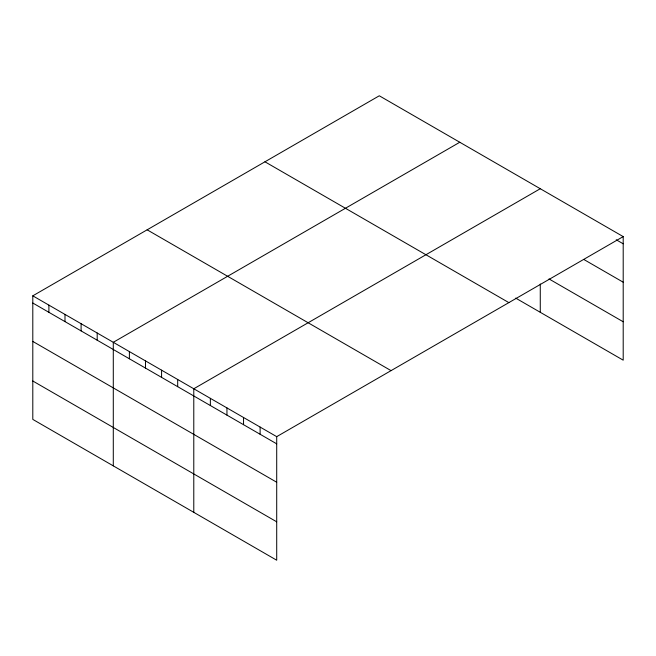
<?xml version="1.0" encoding="UTF-8"?>
<svg xmlns="http://www.w3.org/2000/svg" width="656" height="656" viewBox="0 0 656 656"><rect width="100%" height="100%" fill="white"/><g stroke="black" fill="none" stroke-linecap="round" stroke-linejoin="round"><path stroke-width="0.98" d="M32.8 295.831L276.709 436.65L276.709 560.216L32.8 419.397L32.8 295.831L379.291 95.784L623.2 236.603L623.2 360.169L515.698 298.111M459.782 142.254L113.291 342.301L113.291 465.867M540.273 188.723L193.782 388.77L193.782 512.336M276.709 436.65L623.2 236.603M616.214 239.768L623.2 243.794M583.914 259.522L623.2 282.203M548.998 278.931L623.2 321.768M264.95 161.794L508.859 302.621M147.141 229.813L391.05 370.632M32.8 303.023L276.709 443.841M32.8 341.423L276.709 482.242M32.8 380.997L276.709 521.815M540.273 283.999L540.273 312.297M260.12 427.072L260.12 434.264M243.54 417.495L243.54 424.686M226.951 407.917L226.951 415.117M210.363 398.348L210.363 405.539M177.686 379.471L177.686 386.671M161.581 370.181L161.581 377.372M145.484 360.89L145.484 368.082M129.388 351.591L129.388 358.783M97.195 333.002L97.195 340.202M81.098 323.711L81.098 330.903M64.993 314.413L64.993 321.612M48.897 305.122L48.897 312.313"/></g></svg>
